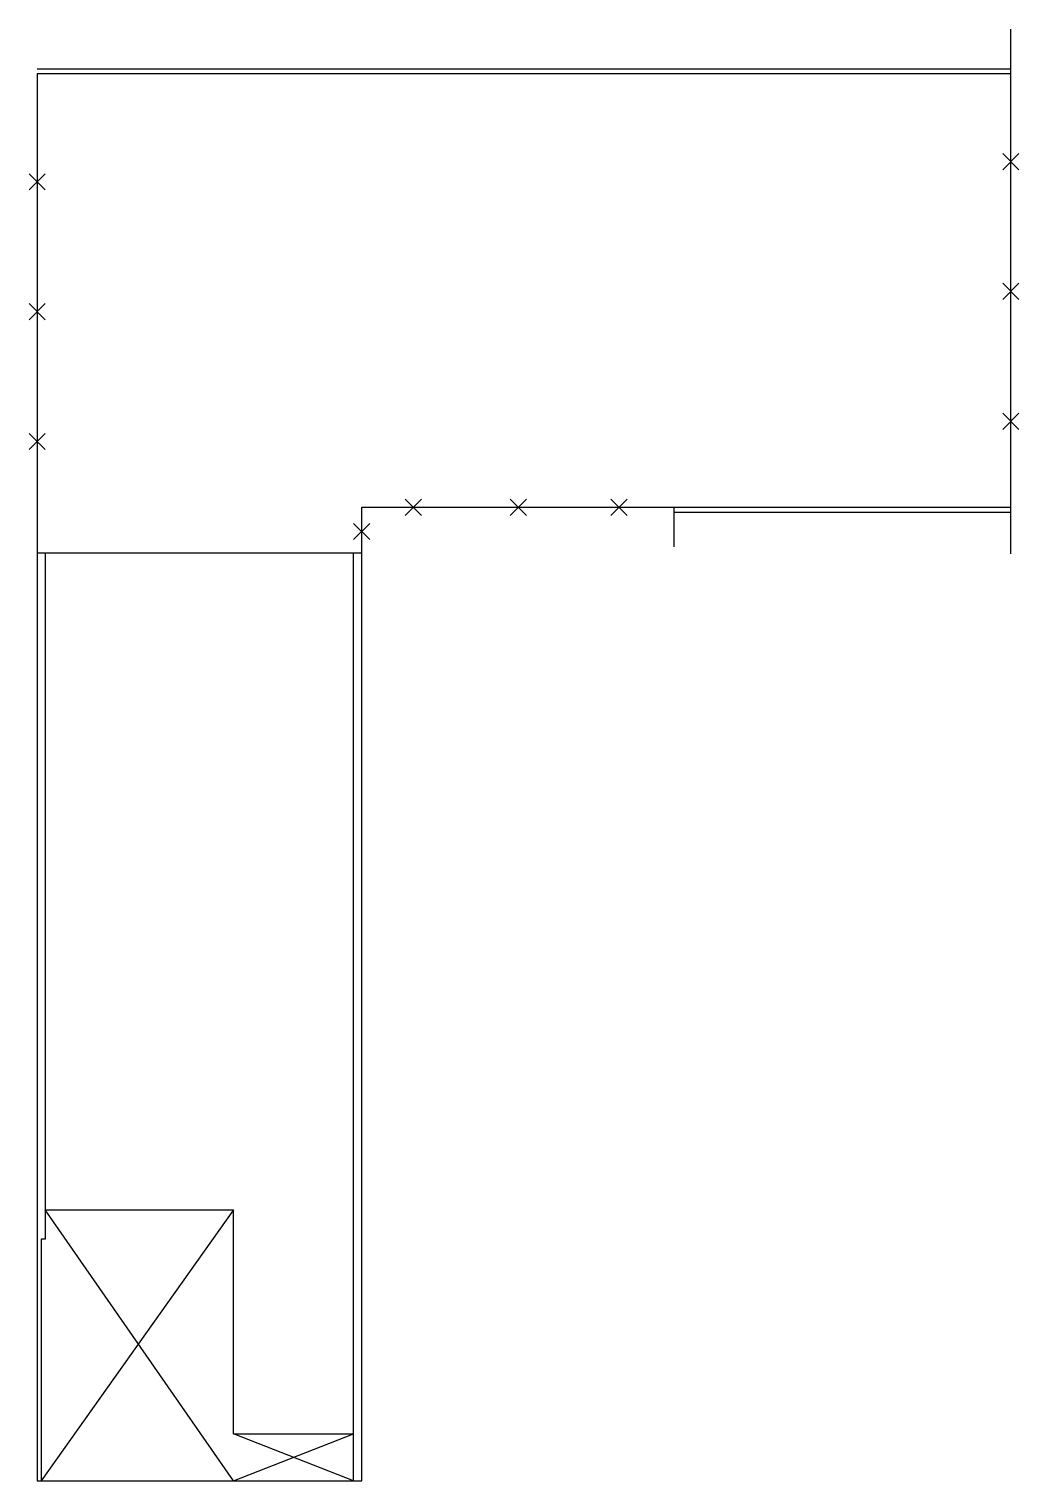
# Model space of a CAD drawing. Header units: metres. Extents: x 4403.6 to 4434.1, y 3517.3 to 3562.
import ezdxf

# ---------------------------------------------------------------- set-up
doc = ezdxf.new("R2010")
doc.units = ezdxf.units.M

msp = doc.modelspace()

# ---------------------------------------------------------------- linework, layer by layer
for p, q in [((4433.847, 3560.582), (4433.847, 3562.017)), ((4433.847, 3560.782), (4403.847, 3560.782)), ((4403.847, 3560.632), (4403.847, 3517.282)), ((4433.847, 3560.632), (4403.847, 3560.632)), ((4433.847, 3547.282), (4433.847, 3560.582)), ((4433.597, 3557.682), (4434.097, 3558.182)), ((4434.097, 3557.682), (4433.597, 3558.182)), ((4403.597, 3557.058), (4404.097, 3557.558)), ((4404.097, 3557.058), (4403.597, 3557.558)), ((4433.597, 3553.682), (4434.097, 3554.182)), ((4434.097, 3553.682), (4433.597, 3554.182)), ((4403.597, 3553.058), (4404.097, 3553.558)), ((4404.097, 3553.058), (4403.597, 3553.558)), ((4433.597, 3549.682), (4434.097, 3550.182)), ((4434.097, 3549.682), (4433.597, 3550.182)), ((4403.597, 3549.058), (4404.097, 3549.558)), ((4404.097, 3549.058), (4403.597, 3549.558)), ((4415.184, 3547.032), (4415.684, 3547.532)), ((4415.684, 3547.032), (4415.184, 3547.532)), ((4418.425, 3547.032), (4418.925, 3547.532)), ((4418.925, 3547.032), (4418.425, 3547.532)), ((4421.522, 3547.032), (4422.022, 3547.532)), ((4422.022, 3547.032), (4421.522, 3547.532)), ((4413.847, 3517.282), (4413.847, 3547.282)), ((4413.847, 3547.282), (4433.847, 3547.282)), ((4423.477, 3546.068), (4423.477, 3547.282)), ((4423.477, 3547.132), (4433.847, 3547.132)), ((4433.847, 3545.848), (4433.847, 3547.282)), ((4413.597, 3546.286), (4414.097, 3546.786)), ((4414.097, 3546.286), (4413.597, 3546.786)), ((4403.847, 3545.882), (4413.847, 3545.882)), ((4404.097, 3545.882), (4404.097, 3524.732)), ((4413.597, 3517.282), (4413.597, 3545.882)), ((4409.897, 3525.632), (4403.967, 3517.282)), ((4404.097, 3525.632), (4409.897, 3525.632)), ((4409.897, 3517.282), (4404.097, 3525.632)), ((4409.897, 3518.732), (4409.897, 3525.632)), ((4403.967, 3524.732), (4403.967, 3517.282)), ((4404.097, 3524.732), (4403.967, 3524.732)), ((4409.897, 3518.732), (4413.597, 3518.732)), ((4409.897, 3517.282), (4413.597, 3518.732)), ((4413.597, 3517.282), (4409.897, 3518.732)), ((4403.847, 3517.282), (4413.847, 3517.282))]:
    msp.add_line(p, q)

doc.saveas('drawing.dxf')
